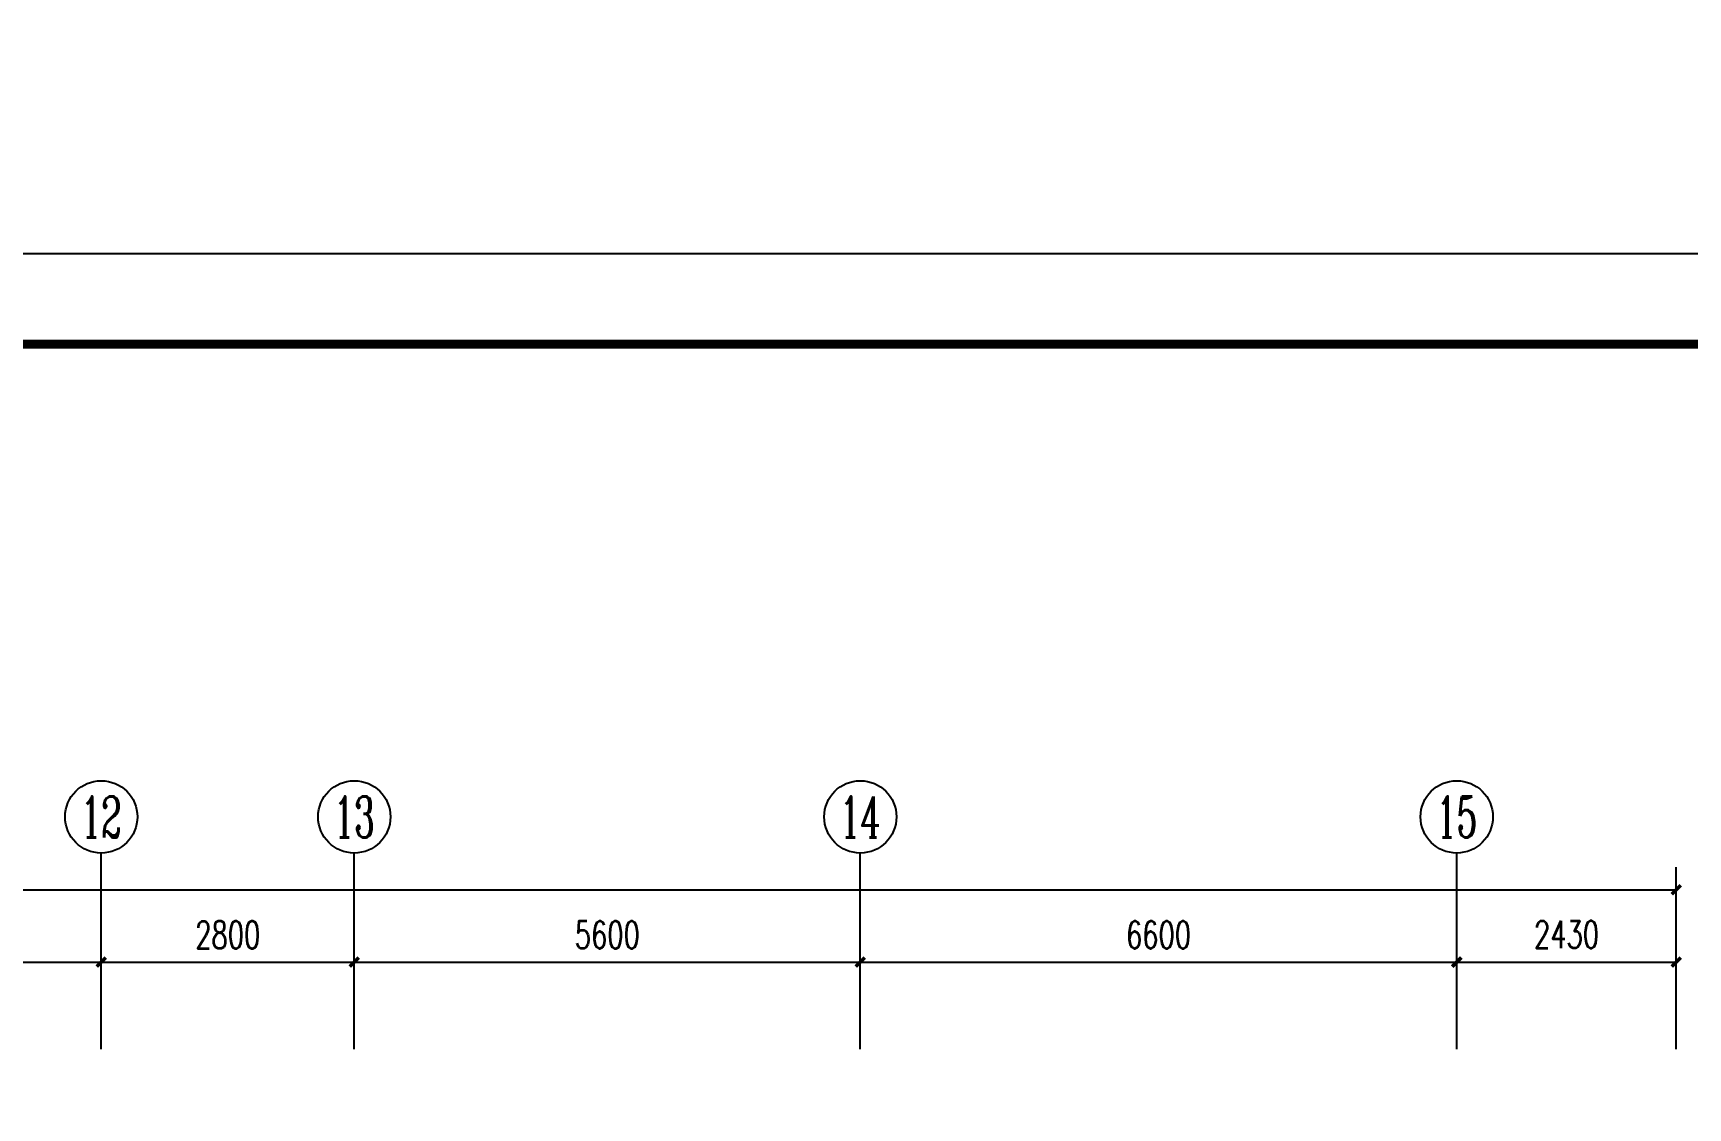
# Model space of a CAD drawing. Extents: x 2166032 to 5302137, y 581493 to 2416206.
# Drawn here: x 2508089 to 2526401, y 1161199 to 1173087 of the extents above; entities that cross this region are included whole.
import ezdxf
from ezdxf.enums import TextEntityAlignment as Align

# ---------------------------------------------------------------- set-up
doc = ezdxf.new("R2010")
doc.units = 0
doc.header["$LTSCALE"] = 1000
doc.header["$MEASUREMENT"] = 0
for name, color, linetype in [('AXIS', 3, 'Continuous'), ('AXIS_TEXT', 7, 'Continuous'), ('PUB_TITLE', 137, 'Continuous')]:
    doc.layers.add(name, color=color, linetype=linetype)
doc.styles.add('_TCH_AXIS', font='complex_.ttf')
doc.styles.add('COMPLEX', font='complex_.ttf')
doc.styles.add('DIM_FONT', font='simplex_.ttf', dxfattribs={"width": 0.7})
doc.dimstyles.new('DIMN', dxfattribs={"dimtxt": 300, "dimasz": 100, "dimexe": 250, "dimexo": 300, "dimgap": 150, "dimtad": 1, "dimdec": 0, "dimzin": 0, "dimdsep": 46, "dimtxsty": 'DIM_FONT', "dimblk": 'ARCHTICK', "dimcen": 0.09, "dimclrt": 7, "dimazin": 2, "dimtfac": 1, "dimtdec": 0, "dimtix": 1, "dimtmove": 2, "dimatfit": 3, "dimldrblk": 'ARCHTICK', "dimfxl": 1, "dimtolj": 1, "dimtzin": 0, "dimarcsym": 0})

# ---------------------------------------------------------------- blocks, each defined once
blk = doc.blocks.new('_ArchTick')
at = {"color": 0, "linetype": 'ByBlock', "const_width": 0.4}
blk.add_lwpolyline([(-0.5, -0.5), (0.5, 0.5)], dxfattribs=at)
blk = doc.blocks.new('*D2820')
at = {"layer": 'AXIS', "color": 0, "lineweight": -2}
for p, q in [((2500443, 1161847), (2500443, 1163062)), ((2508843, 1161847), (2508843, 1163062)), ((2500443, 1162812), (2508843, 1162812))]:
    blk.add_line(p, q, dxfattribs=at)
at = {"layer": 'Defpoints', "color": 0}
for p in [(2508843, 1162812), (2500443, 1161547), (2508843, 1161547)]:
    blk.add_point(p, dxfattribs=at)
at = {"layer": 'AXIS', "color": 0, "lineweight": -2, "xscale": 100, "yscale": 100, "zscale": 100, "rotation": 180}
blk.add_blockref('_ArchTick', (2500443, 1162812), dxfattribs=at)
at = {"layer": 'AXIS', "color": 0, "lineweight": -2, "xscale": 100, "yscale": 100, "zscale": 100}
blk.add_blockref('_ArchTick', (2508843, 1162812), dxfattribs=at)
at = {"layer": 'AXIS', "color": 7, "insert": (2504643, 1163117), "char_height": 300, "attachment_point": 5, "style": 'DIM_FONT'}
blk.add_mtext('\\A1;8400', dxfattribs=at)
blk = doc.blocks.new('*D2821')
at = {"layer": 'AXIS', "color": 0, "lineweight": -2}
for p, q in [((2508843, 1161847), (2508843, 1163062)), ((2511643, 1161847), (2511643, 1163062)), ((2508843, 1162812), (2511643, 1162812))]:
    blk.add_line(p, q, dxfattribs=at)
at = {"layer": 'Defpoints', "color": 0}
for p in [(2511643, 1162812), (2508843, 1161547), (2511643, 1161547)]:
    blk.add_point(p, dxfattribs=at)
at = {"layer": 'AXIS', "color": 0, "lineweight": -2, "xscale": 100, "yscale": 100, "zscale": 100, "rotation": 180}
blk.add_blockref('_ArchTick', (2508843, 1162812), dxfattribs=at)
at = {"layer": 'AXIS', "color": 0, "lineweight": -2, "xscale": 100, "yscale": 100, "zscale": 100}
blk.add_blockref('_ArchTick', (2511643, 1162812), dxfattribs=at)
at = {"layer": 'AXIS', "color": 7, "insert": (2510243, 1163113), "char_height": 300, "attachment_point": 5, "style": 'DIM_FONT'}
blk.add_mtext('\\A1;2800', dxfattribs=at)
blk = doc.blocks.new('*D2822')
at = {"layer": 'AXIS', "color": 0, "lineweight": -2}
for p, q in [((2511643, 1161847), (2511643, 1163062)), ((2517243, 1161847), (2517243, 1163062)), ((2511643, 1162812), (2517243, 1162812))]:
    blk.add_line(p, q, dxfattribs=at)
at = {"layer": 'Defpoints', "color": 0}
for p in [(2517243, 1162812), (2511643, 1161547), (2517243, 1161547)]:
    blk.add_point(p, dxfattribs=at)
at = {"layer": 'AXIS', "color": 0, "lineweight": -2, "xscale": 100, "yscale": 100, "zscale": 100, "rotation": 180}
blk.add_blockref('_ArchTick', (2511643, 1162812), dxfattribs=at)
at = {"layer": 'AXIS', "color": 0, "lineweight": -2, "xscale": 100, "yscale": 100, "zscale": 100}
blk.add_blockref('_ArchTick', (2517243, 1162812), dxfattribs=at)
at = {"layer": 'AXIS', "color": 7, "insert": (2514443, 1163113), "char_height": 300, "attachment_point": 5, "style": 'DIM_FONT'}
blk.add_mtext('\\A1;5600', dxfattribs=at)
blk = doc.blocks.new('*D2823')
at = {"layer": 'AXIS', "color": 0, "lineweight": -2}
for p, q in [((2517243, 1161847), (2517243, 1163062)), ((2523843, 1161847), (2523843, 1163062)), ((2517243, 1162812), (2523843, 1162812))]:
    blk.add_line(p, q, dxfattribs=at)
at = {"layer": 'Defpoints', "color": 0}
for p in [(2523843, 1162812), (2517243, 1161547), (2523843, 1161547)]:
    blk.add_point(p, dxfattribs=at)
at = {"layer": 'AXIS', "color": 0, "lineweight": -2, "xscale": 100, "yscale": 100, "zscale": 100, "rotation": 180}
blk.add_blockref('_ArchTick', (2517243, 1162812), dxfattribs=at)
at = {"layer": 'AXIS', "color": 0, "lineweight": -2, "xscale": 100, "yscale": 100, "zscale": 100}
blk.add_blockref('_ArchTick', (2523843, 1162812), dxfattribs=at)
at = {"layer": 'AXIS', "color": 7, "insert": (2520543, 1163113), "char_height": 300, "attachment_point": 5, "style": 'DIM_FONT'}
blk.add_mtext('\\A1;6600', dxfattribs=at)
blk = doc.blocks.new('*D2824')
at = {"layer": 'AXIS', "color": 0, "lineweight": -2}
for p, q in [((2523843, 1161847), (2523843, 1163062)), ((2526273, 1161847), (2526273, 1163062)), ((2523843, 1162812), (2526273, 1162812))]:
    blk.add_line(p, q, dxfattribs=at)
at = {"layer": 'Defpoints', "color": 0}
for p in [(2526273, 1162812), (2523843, 1161547), (2526273, 1161547)]:
    blk.add_point(p, dxfattribs=at)
at = {"layer": 'AXIS', "color": 0, "lineweight": -2, "xscale": 100, "yscale": 100, "zscale": 100, "rotation": 180}
blk.add_blockref('_ArchTick', (2523843, 1162812), dxfattribs=at)
at = {"layer": 'AXIS', "color": 0, "lineweight": -2, "xscale": 100, "yscale": 100, "zscale": 100}
blk.add_blockref('_ArchTick', (2526273, 1162812), dxfattribs=at)
at = {"layer": 'AXIS', "color": 7, "insert": (2525058, 1163117), "char_height": 300, "attachment_point": 5, "style": 'DIM_FONT'}
blk.add_mtext('\\A1;2430', dxfattribs=at)
blk = doc.blocks.new('*D2825')
at = {"layer": 'AXIS', "color": 0, "lineweight": -2}
for p, q in [((2448643, 1162147), (2448643, 1163862)), ((2526273, 1162147), (2526273, 1163862)), ((2448643, 1163612), (2526273, 1163612))]:
    blk.add_line(p, q, dxfattribs=at)
at = {"layer": 'Defpoints', "color": 0}
for p in [(2526273, 1163612), (2448643, 1161847), (2526273, 1161847)]:
    blk.add_point(p, dxfattribs=at)
at = {"layer": 'AXIS', "color": 0, "lineweight": -2, "xscale": 100, "yscale": 100, "zscale": 100, "rotation": 180}
blk.add_blockref('_ArchTick', (2448643, 1163612), dxfattribs=at)
at = {"layer": 'AXIS', "color": 0, "lineweight": -2, "xscale": 100, "yscale": 100, "zscale": 100}
blk.add_blockref('_ArchTick', (2526273, 1163612), dxfattribs=at)
at = {"layer": 'AXIS', "color": 7, "insert": (2487458, 1163913), "char_height": 300, "attachment_point": 5, "style": 'DIM_FONT'}
blk.add_mtext('\\A1;77630', dxfattribs=at)
blk = doc.blocks.new('_AXISO')
blk.add_circle((0, 0), 0.5)
at = {"layer": 'AXIS_TEXT', "style": 'COMPLEX', "width": 1.171875}
blk.add_attdef('A', text='', height=0.56, dxfattribs=at).set_placement((-0.25, -0.28), (0.25, -0.28), align=Align.FIT)

msp = doc.modelspace()

# ---------------------------------------------------------------- linework, layer by layer
msp.add_circle((2604640.5, 1020101.3), 438608.5)
at = {"layer": 'AXIS'}
for p, q in [((2508842.8, 1162096.3), (2508842.8, 1164017.7)), ((2511642.8, 1162096.3), (2511642.8, 1164017.7)), ((2517242.8, 1162096.3), (2517242.8, 1164017.7)), ((2523842.8, 1162096.3), (2523842.8, 1164017.7))]:
    msp.add_line(p, q, dxfattribs=at)
at = {"layer": 'PUB_TITLE'}
msp.add_lwpolyline([(2433524.2, 1111245.9), (2538624.2, 1111245.9), (2538624.2, 1170645.9), (2433524.2, 1170645.9)], close=True, dxfattribs=at)
at = {"layer": 'PUB_TITLE', "const_width": 100}
msp.add_lwpolyline([(2436024.2, 1112245.9), (2537624.2, 1112245.9), (2537624.2, 1169645.9), (2436024.2, 1169645.9)], close=True, dxfattribs=at)

# ---------------------------------------------------------------- block references
at = {"layer": 'AXIS'}
ref = msp.add_blockref('_AXISO', (2508842.8, 1164417.7), dxfattribs=dict(at, xscale=800, yscale=800, zscale=800))
ref.add_attrib('A', '12', dxfattribs={"layer": 'AXIS_TEXT', "height": 452.55, "style": '_TCH_AXIS', "width": 0.597514}).set_placement((2508616.5, 1164191.4), (2509069, 1164191.4), align=Align.FIT)
ref = msp.add_blockref('_AXISO', (2511642.8, 1164417.7), dxfattribs=dict(at, xscale=800, yscale=800, zscale=800))
ref.add_attrib('A', '13', dxfattribs={"layer": 'AXIS_TEXT', "height": 452.55, "style": '_TCH_AXIS', "width": 0.597514}).set_placement((2511416.5, 1164191.4), (2511869, 1164191.4), align=Align.FIT)
ref = msp.add_blockref('_AXISO', (2517242.8, 1164417.7), dxfattribs=dict(at, xscale=800, yscale=800, zscale=800))
ref.add_attrib('A', '14', dxfattribs={"layer": 'AXIS_TEXT', "height": 452.55, "style": '_TCH_AXIS', "width": 0.581255}).set_placement((2517016.5, 1164191.4), (2517469, 1164191.4), align=Align.FIT)
ref = msp.add_blockref('_AXISO', (2523842.8, 1164417.7), dxfattribs=dict(at, xscale=800, yscale=800, zscale=800))
ref.add_attrib('A', '15', dxfattribs={"layer": 'AXIS_TEXT', "height": 452.55, "style": '_TCH_AXIS', "width": 0.597514}).set_placement((2523616.5, 1164191.4), (2524069, 1164191.4), align=Align.FIT)

# ---------------------------------------------------------------- dimensions: what is measured, and where the dimension line sits
for p1, p2, distance, picture, middle in [((2448642.8, 1161847.2), (2526272.8, 1161847.2), 1764.6, '*D2825', (2487457.8, 1163913.2)), ((2500442.8, 1161547.2), (2508842.8, 1161547.2), 1264.6, '*D2820', (2504642.8, 1163116.7)), ((2508842.8, 1161547.2), (2511642.8, 1161547.2), 1264.6, '*D2821', (2510242.8, 1163113.2)), ((2511642.8, 1161547.2), (2517242.8, 1161547.2), 1264.6, '*D2822', (2514442.8, 1163113.2)), ((2517242.8, 1161547.2), (2523842.8, 1161547.2), 1264.6, '*D2823', (2520542.8, 1163113.2)), ((2523842.8, 1161547.2), (2526272.8, 1161547.2), 1264.6, '*D2824', (2525057.8, 1163116.7))]:
    dim = msp.add_aligned_dim(p1=p1, p2=p2, distance=distance, dimstyle='DIMN', dxfattribs=at)
    dim.commit()
    dim.dimension.update_dxf_attribs({"geometry": picture, "text_midpoint": middle})

doc.saveas('drawing.dxf')
